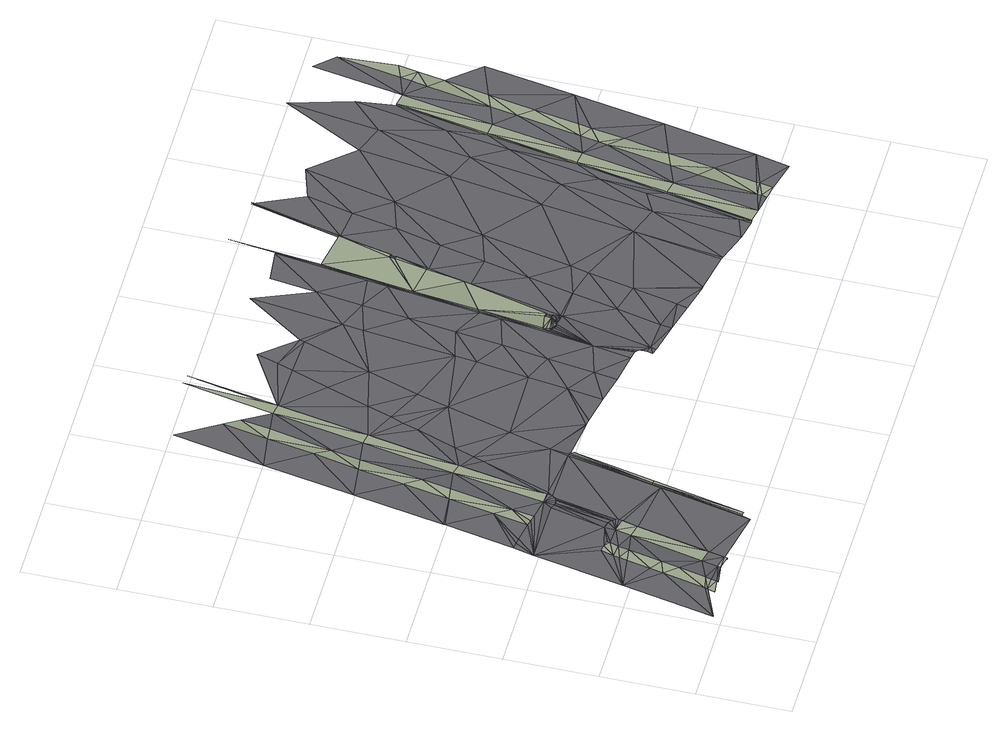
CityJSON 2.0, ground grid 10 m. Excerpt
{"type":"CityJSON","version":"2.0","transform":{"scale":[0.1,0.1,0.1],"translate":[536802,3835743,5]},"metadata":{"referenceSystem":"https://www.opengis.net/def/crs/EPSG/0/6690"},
"CityObjects":{
"road1":{"type":"Road","attributes":{"RoadStructureAttribute.sectionType":"1"},"geometry":[{"type":"MultiSurface","lod":"3","boundaries":[[[0,1,2]],[[2,3,4]],[[2,4,0]],[[3,5,6]],[[6,7,3]],[[7,8,3]],[[4,3,8]],[[8,9,4]],[[9,0,4]],[[10,11,6]],[[0,12,1]],[[13,8,7]],[[7,6,13]],[[13,6,11]],[[13,14,8]],[[15,1,12]],[[8,14,9]],[[0,9,16]],[[12,0,16]],[[17,13,11]],[[18,1,15]],[[16,9,14]],[[19,1,18]],[[17,11,20]],[[14,13,17]],[[21,15,12]],[[1,19,22]],[[17,20,23]],[[24,1,22]],[[23,25,17]],[[17,26,14]],[[12,16,21]],[[26,17,25]],[[15,21,18]],[[14,27,16]],[[26,25,28]],[[18,29,19]],[[27,21,16]],[[21,29,18]],[[30,22,19]],[[27,14,26]],[[22,30,24]],[[29,31,19]],[[32,28,25]],[[33,34,24]],[[35,26,28]],[[30,19,31]],[[30,36,24]],[[21,27,29]],[[31,37,30]],[[33,24,38]],[[29,39,31]],[[26,35,27]],[[39,29,27]],[[30,37,36]],[[37,31,36]],[[38,24,40]],[[35,28,41]],[[36,31,39]],[[35,39,27]],[[42,41,28]],[[32,42,28]],[[24,43,40]],[[44,36,39]],[[35,45,39]],[[24,46,43]],[[47,44,39]],[[45,35,41]],[[48,47,39]],[[49,48,39]],[[24,36,50]],[[51,36,44]],[[39,45,49]],[[41,52,45]],[[51,44,47]],[[47,53,51]],[[49,45,52]],[[24,54,46]],[[49,52,55]],[[53,47,48]],[[56,53,48]],[[55,56,49]],[[56,48,49]],[[57,36,51]],[[54,24,50]],[[57,50,36]],[[42,52,41]],[[58,53,56]],[[59,42,32]],[[60,56,55]],[[42,55,52]],[[61,57,51]],[[51,53,61]],[[58,61,53]],[[62,63,64]],[[60,58,56]],[[54,50,57]],[[59,63,62]],[[62,65,59]],[[57,61,66]],[[54,57,66]],[[55,67,60]],[[61,68,66]],[[54,66,68]],[[61,58,68]],[[58,69,68]],[[54,68,69]],[[70,67,55]],[[71,72,54]],[[58,60,69]],[[54,69,71]],[[59,65,42]],[[60,71,69]],[[60,67,71]],[[67,73,71]],[[73,72,71]],[[73,74,72]],[[75,73,67]],[[62,64,76]],[[75,74,73]],[[75,77,74]],[[70,75,67]],[[55,42,70]],[[70,42,65]],[[78,65,62]],[[62,76,79]],[[65,78,70]],[[62,80,78]],[[80,62,79]]],"semantics":{"surfaces":[{"type":"TrafficArea","function":"2000"},{"type":"AuxiliaryTrafficArea","function":"5000"},{"type":"AuxiliaryTrafficArea","function":"2000"},{"type":"TrafficArea","function":"1010"},{"type":"TrafficArea","function":"1000"},{"type":"AuxiliaryTrafficArea","function":"3000"}],"values":[0,0,0,1,1,1,1,1,1,0,0,0,0,0,0,0,0,1,1,1,0,0,0,1,0,1,0,2,0,2,0,1,2,1,0,2,1,0,1,1,1,0,1,3,0,2,1,0,0,1,0,0,1,0,0,0,0,2,0,1,3,3,0,0,1,0,0,2,0,0,0,2,0,2,2,2,2,0,2,2,2,2,2,0,0,0,3,0,4,0,3,0,0,0,5,0,0,5,5,2,0,0,2,0,2,2,0,3,0,2,0,4,2,2,2,2,2,3,5,3,3,3,3,4,5,5,4,5,5]}}]},
"road2":{"type":"Road","attributes":{"RoadStructureAttribute.sectionType":"1"},"geometry":[{"type":"MultiSurface","lod":"3","boundaries":[[[81,82,34]],[[40,81,38]],[[34,33,81]],[[33,38,81]],[[83,40,43]],[[83,81,40]],[[84,85,82]],[[43,46,83]],[[54,83,46]],[[84,82,81]],[[81,83,84]],[[86,87,85]],[[86,85,84]],[[83,88,84]],[[54,72,89]],[[89,72,74]],[[74,77,89]],[[89,90,54]],[[83,90,88]],[[83,54,90]],[[91,89,77]],[[84,88,92]],[[84,92,86]],[[93,87,86]],[[94,95,77]],[[88,90,92]],[[77,75,94]],[[96,94,75]],[[90,89,91]],[[86,92,93]],[[97,98,87]],[[77,95,91]],[[97,87,93]],[[92,99,93]],[[92,90,99]],[[75,70,96]],[[91,100,90]],[[101,95,94]],[[102,91,95]],[[96,70,78]],[[90,100,99]],[[94,96,101]],[[103,95,101]],[[93,99,104]],[[93,104,97]],[[96,105,101]],[[106,98,97]],[[78,107,96]],[[99,100,104]],[[101,105,103]],[[100,91,102]],[[95,103,108]],[[97,104,106]],[[109,110,98]],[[102,95,111]],[[111,95,108]],[[105,96,112]],[[109,98,106]],[[112,96,107]],[[104,113,106]],[[105,114,103]],[[102,115,100]],[[108,116,111]],[[104,115,113]],[[104,100,115]],[[111,117,102]],[[118,111,116]],[[108,103,114]],[[106,113,119]],[[106,119,109]],[[108,114,116]],[[120,112,121]],[[122,111,118]],[[113,115,119]],[[116,114,118]],[[123,114,105]],[[105,112,120]],[[120,123,105]],[[115,102,124]],[[117,111,122]],[[120,121,125]],[[124,102,117]],[[114,126,118]],[[118,126,122]],[[127,117,122]],[[128,120,125]],[[129,115,124]],[[126,130,122]],[[131,124,117]],[[132,126,114]],[[123,133,114]],[[125,134,128]],[[122,130,127]],[[135,123,120]],[[136,117,127]],[[128,135,120]],[[132,130,126]],[[128,134,137]],[[138,117,136]],[[114,133,132]],[[127,130,136]],[[137,139,128]],[[140,133,123]],[[139,135,128]],[[135,140,123]],[[117,138,141]],[[142,143,144]],[[139,137,145]],[[144,146,142]],[[130,147,136]],[[148,143,142]],[[139,145,149]],[[150,148,142]],[[151,150,142]],[[149,152,139]],[[152,151,139]],[[151,142,139]],[[153,132,133]],[[140,153,133]],[[139,154,135]],[[155,141,138]],[[154,140,135]],[[138,136,147]],[[156,147,130]],[[142,146,157]],[[157,158,142]],[[147,155,138]],[[142,159,139]],[[130,132,160]],[[161,162,139]],[[162,163,139]],[[164,161,139]],[[165,164,139]],[[166,165,139]],[[158,167,142]],[[168,166,139]],[[153,169,132]],[[163,154,139]],[[169,160,132]],[[159,168,139]],[[167,159,142]],[[154,153,140]],[[162,161,170]],[[162,170,171]],[[163,162,171]],[[161,172,170]],[[171,173,163]],[[130,160,156]],[[161,164,172]],[[164,174,172]],[[164,165,174]],[[165,175,174]],[[176,171,170]],[[176,173,171]],[[177,158,157]],[[165,166,175]],[[166,178,175]],[[166,168,178]],[[170,172,176]],[[155,147,156]],[[168,179,178]],[[172,174,176]],[[174,175,176]],[[168,180,179]],[[175,178,176]],[[159,180,168]],[[180,181,179]],[[178,179,176]],[[154,182,153]],[[180,183,181]],[[173,176,184]],[[182,169,153]],[[179,181,176]],[[183,185,181]],[[163,173,186]],[[183,180,159]],[[181,185,176]],[[183,187,185]],[[188,187,183]],[[163,189,154]],[[176,190,191]],[[185,192,176]],[[186,173,184]],[[187,192,185]],[[176,191,193]],[[193,184,176]],[[183,159,188]],[[157,194,177]],[[193,191,190]],[[190,176,192]],[[187,190,192]],[[190,187,188]],[[195,167,158]],[[156,196,155]],[[177,195,158]],[[197,184,193]],[[190,197,193]],[[188,197,190]],[[198,156,160]],[[184,197,199]],[[169,198,160]],[[189,163,186]],[[189,182,154]],[[186,184,199]],[[200,188,159]],[[167,200,159]],[[194,201,177]],[[182,202,169]],[[189,203,182]],[[198,204,156]],[[186,205,189]],[[199,206,186]],[[201,195,177]],[[202,198,169]],[[200,207,188]],[[204,196,156]],[[208,200,167]],[[195,208,167]],[[197,188,209]],[[205,203,189]],[[207,209,188]],[[199,197,210]],[[210,206,199]],[[203,202,182]],[[201,211,195]],[[205,186,206]],[[197,209,210]],[[212,204,198]],[[202,212,198]],[[213,207,200]],[[208,213,200]],[[203,212,202]],[[214,203,205]],[[215,206,210]],[[209,216,210]],[[205,206,217]],[[207,218,209]],[[219,208,195]],[[203,214,212]],[[216,220,210]],[[218,216,209]],[[212,221,204]],[[221,222,204]],[[217,206,215]],[[210,220,215]],[[223,205,217]],[[205,224,214]],[[195,211,219]],[[213,225,207]],[[219,213,208]],[[224,205,226]],[[214,221,212]],[[227,215,220]],[[205,223,226]],[[225,218,207]],[[227,223,217]],[[217,215,227]],[[220,216,228]],[[229,228,216]],[[218,230,216]],[[211,231,219]],[[220,228,227]],[[226,223,232]],[[232,223,227]],[[227,228,232]],[[232,233,226]],[[233,232,228]],[[234,226,233]],[[228,229,233]],[[233,229,234]],[[224,235,214]],[[231,236,219]],[[230,237,216]],[[225,230,218]],[[237,238,216]],[[239,234,229]],[[229,216,240]],[[219,241,213]],[[224,226,239]],[[226,234,239]],[[216,238,240]],[[236,242,219]],[[243,244,245]],[[236,245,242]],[[229,240,239]],[[246,244,243]],[[242,245,244]],[[225,247,230]],[[225,213,241]],[[247,237,230]],[[237,248,238]],[[249,239,240]],[[238,250,240]],[[246,251,244]],[[252,253,254]],[[246,254,253]],[[255,256,252]],[[248,257,238]],[[247,248,237]],[[251,258,244]],[[259,219,242]],[[241,260,225]],[[257,261,238]],[[242,244,258]],[[262,252,256]],[[260,247,225]],[[219,259,241]],[[251,246,253]],[[263,252,262]],[[256,255,264]],[[252,263,253]],[[256,265,262]],[[264,265,256]],[[265,266,262]],[[267,263,262]],[[242,258,268]],[[251,268,258]],[[247,269,248]],[[269,257,248]],[[259,242,268]],[[262,266,270]],[[265,264,271]],[[262,270,267]],[[272,253,263]],[[265,273,266]],[[274,260,241]],[[251,253,272]],[[271,273,265]],[[251,275,268]],[[276,263,267]],[[266,273,270]],[[267,270,276]],[[268,277,259]],[[278,269,247]],[[241,259,274]],[[275,251,272]],[[279,280,263]],[[279,263,276]],[[270,281,276]],[[275,277,268]],[[272,263,280]],[[270,273,281]],[[247,260,278]],[[274,259,277]],[[276,281,279]],[[280,282,272]],[[273,283,281]],[[281,284,279]],[[285,280,279]],[[285,286,280]],[[275,272,282]],[[275,287,277]],[[285,279,284]],[[260,288,278]],[[281,283,284]],[[260,274,288]],[[287,275,282]],[[289,288,274]],[[287,289,277]],[[274,277,289]],[[285,284,290]],[[291,292,280]],[[291,280,286]],[[286,285,290]],[[290,284,283]],[[290,293,286]],[[282,280,292]],[[283,294,290]],[[294,293,290]],[[286,293,295]],[[287,296,289]],[[297,278,288]],[[286,295,291]],[[298,282,292]],[[287,282,298]],[[299,292,291]],[[293,294,295]],[[296,300,289]],[[288,289,300]],[[300,297,288]],[[296,287,298]],[[301,292,299]],[[291,302,299]],[[291,295,302]],[[292,301,298]],[[295,294,302]],[[303,301,299]],[[299,302,304]],[[294,305,302]],[[299,304,303]],[[301,303,306]],[[307,301,306]],[[302,305,304]],[[303,304,308]],[[306,303,308]],[[308,307,306]],[[309,310,301]],[[309,301,307]],[[308,311,307]],[[307,311,309]]],"semantics":{"surfaces":[{"type":"TrafficArea","function":"2000"},{"type":"AuxiliaryTrafficArea","function":"5000"},{"type":"AuxiliaryTrafficArea","function":"2000"},{"type":"TrafficArea","function":"1000"},{"type":"TrafficArea","function":"1010"},{"type":"AuxiliaryTrafficArea","function":"3000"}],"values":[0,0,0,0,1,1,0,1,0,0,1,0,0,1,1,2,2,1,0,0,2,1,1,0,3,0,3,4,1,1,0,2,0,1,0,4,1,3,2,3,0,4,3,1,1,4,0,3,0,4,1,3,1,0,2,3,3,0,3,1,4,1,3,0,0,2,3,4,1,1,4,3,3,0,4,3,3,3,1,3,3,2,4,4,3,4,1,4,2,3,3,4,4,4,3,4,3,4,3,3,4,4,4,4,4,3,3,3,3,4,3,3,3,3,3,3,3,4,4,4,4,4,4,3,4,4,4,3,3,3,3,3,3,3,4,3,4,3,4,3,4,4,5,5,5,5,5,3,5,5,5,5,5,5,4,5,5,5,5,3,5,5,5,5,5,3,5,5,4,5,5,4,5,5,5,3,5,5,3,3,5,5,5,5,5,5,3,4,3,5,5,3,4,3,4,5,3,3,4,5,4,5,3,5,4,4,3,4,3,4,5,5,3,4,4,4,4,4,3,5,4,5,5,3,3,5,3,4,4,4,4,3,5,5,3,5,4,3,3,3,4,4,4,5,5,5,5,3,4,3,5,3,5,5,4,5,5,3,3,4,3,5,5,5,5,5,3,5,3,5,5,3,4,4,4,5,3,3,5,5,3,4,3,4,5,3,3,4,3,4,4,5,3,3,1,2,0,4,4,3,4,3,4,3,0,3,4,2,0,1,1,1,1,1,0,3,3,4,4,3,1,0,1,1,0,4,2,0,3,0,0,1,3,3,4,2,0,0,1,3,1,0,3,3,1,1,0,1,0,0,2,3,1,4,0,4,2,3,3,3,1,0,0,1,0,1,1,0,0,1,3,4,1,1,2,0,0,3,3,3,2,0,1,1,1,0,0,1,0,1,0,0,0,1,1,1,0,0,1,1]}}]}
},
"vertices":[
[54,73,9],[26,107,10],[6,9,10],[43,24,9],[44,27,9],[41,16,9],[56,18,9],[57,24,9],[59,30,9],[65,59,9],[55,16,9],[77,19,8],[57,87,9],[77,22,8],[81,39,8],[62,112,9],[69,78,9],[92,19,8],[64,121,9],[65,127,9],[91,16,8],[77,114,9],[69,141,9],[91,16,6],[46,205,9],[92,19,6],[95,36,8],[98,117,8],[95,36,6],[80,126,8],[76,140,9],[82,135,9],[150,7,7],[58,226,9],[51,227,9],[112,114,8],[102,146,8],[82,138,9],[64,225,9],[102,134,8],[86,221,9],[112,114,6],[171,105,7],[93,220,8],[110,144,8],[116,131,8],[100,218,8],[114,141,8],[116,138,8],[117,135,8],[115,204,9],[110,144,7],[116,131,6],[114,141,7],[122,214,8],[117,135,6],[116,138,6],[121,202,8],[128,203,7],[153,16,7],[131,205,6],[124,202,7],[174,114,9],[153,16,9],[156,15,9],[174,114,7],[124,202,8],[133,208,6],[128,203,8],[131,205,8],[192,206,7],[133,208,8],[134,212,8],[134,211,6],[134,212,6],[138,213,6],[177,113,9],[134,213,6],[194,205,7],[196,201,9],[194,205,9],
[94,259,8],[66,302,9],[104,242,8],[103,307,8],[66,303,9],[112,357,8],[85,401,8],[117,309,8],[134,213,8],[140,312,7],[152,309,7],[123,340,8],[121,405,8],[164,287,6],[152,309,5],[197,226,7],[131,455,8],[103,499,8],[135,407,7],[159,410,7],[168,298,6],[171,408,7],[176,319,6],[141,438,7],[209,271,7],[140,504,8],[235,199,9],[191,361,6],[149,553,8],[122,597,8],[171,408,5],[237,199,9],[154,505,8],[229,340,7],[177,508,7],[196,378,6],[189,506,5],[202,392,6],[160,537,7],[281,229,9],[243,198,9],[211,418,6],[288,272,8],[189,506,7],[274,191,10],[239,374,6],[227,464,6],[309,209,10],[196,606,7],[258,429,6],[207,604,7],[299,350,8],[296,327,8],[305,184,10],[317,259,9],[241,504,6],[337,178,11],[247,521,6],[345,219,10],[325,308,9],[254,544,6],[355,162,12],[349,164,12],[347,158,12],[346,176,11],[354,156,12],[282,502,7],[350,170,11],[347,175,11],[350,171,11],[349,173,11],[349,174,11],[332,358,8],[360,318,9],[284,507,7],[315,471,7],[386,148,13],[388,160,12],[378,259,10],[312,449,7],[356,267,10],[355,270,10],[355,273,10],[357,265,10],[360,263,10],[363,262,9],[400,208,11],[366,262,9],[339,408,8],[356,267,12],[355,270,12],[357,265,12],[355,273,12],[360,263,12],[363,262,11],[372,269,11],[420,151,13],[366,262,11],[369,263,11],[369,263,9],[372,264,11],[363,341,9],[372,264,9],[373,276,11],[374,266,11],[365,343,11],[374,266,9],[378,261,10],[365,343,9],[376,269,9],[372,269,9],[376,269,11],[373,276,9],[417,140,13],[431,199,12],[328,570,7],[377,275,9],[345,458,8],[377,275,11],[411,257,10],[448,132,12],[377,440,8],[375,413,8],[352,507,8],[375,413,10],[399,366,12],[422,305,10],[442,248,11],[400,359,9],[399,366,10],[450,132,12],[380,462,8],[447,268,11],[389,512,8],[409,406,11],[410,406,8],[407,407,11],[434,354,9],[511,219,10],[409,406,9],[394,561,8],[359,557,8],[414,442,11],[389,512,10],[470,365,9],[415,448,11],[417,441,11],[417,441,9],[419,447,9],[445,402,9],[494,124,11],[414,442,9],[415,448,9],[419,447,11],[402,611,8],[496,123,11],[457,451,9],[434,503,8],[432,504,10],[432,504,8],[526,318,9],[542,207,11],[550,107,11],[552,120,11],[528,112,11],[552,107,12],[493,462,9],[468,499,8],[456,601,10],[456,601,8],[570,199,11],[566,104,14],[570,199,13],[552,107,14],[586,100,14],[588,106,14],[480,549,8],[565,219,11],[558,306,9],[542,417,8],[457,600,8],[588,110,14],[584,196,13],[601,97,14],[604,112,14],[604,115,14],[601,175,13],[574,270,10],[516,560,8],[613,161,14],[634,89,14],[589,297,12],[642,125,14],[573,404,8],[589,297,10],[607,205,13],[593,368,9],[557,515,7],[620,274,12],[603,295,12],[623,211,13],[608,395,10],[661,225,14],[632,259,13],[622,283,12],[626,303,12],[608,395,8],[589,503,7],[605,437,7],[639,295,12],[639,372,11],[622,393,10],[642,309,12],[680,323,12],[651,357,11],[627,494,7],[604,602,6],[627,494,9],[645,401,10],[623,536,6],[641,491,9],[661,407,10],[658,470,9],[670,455,10],[699,421,10],[662,487,9],[664,499,9],[676,484,9],[677,568,8],[659,589,7],[680,505,9]
]}
